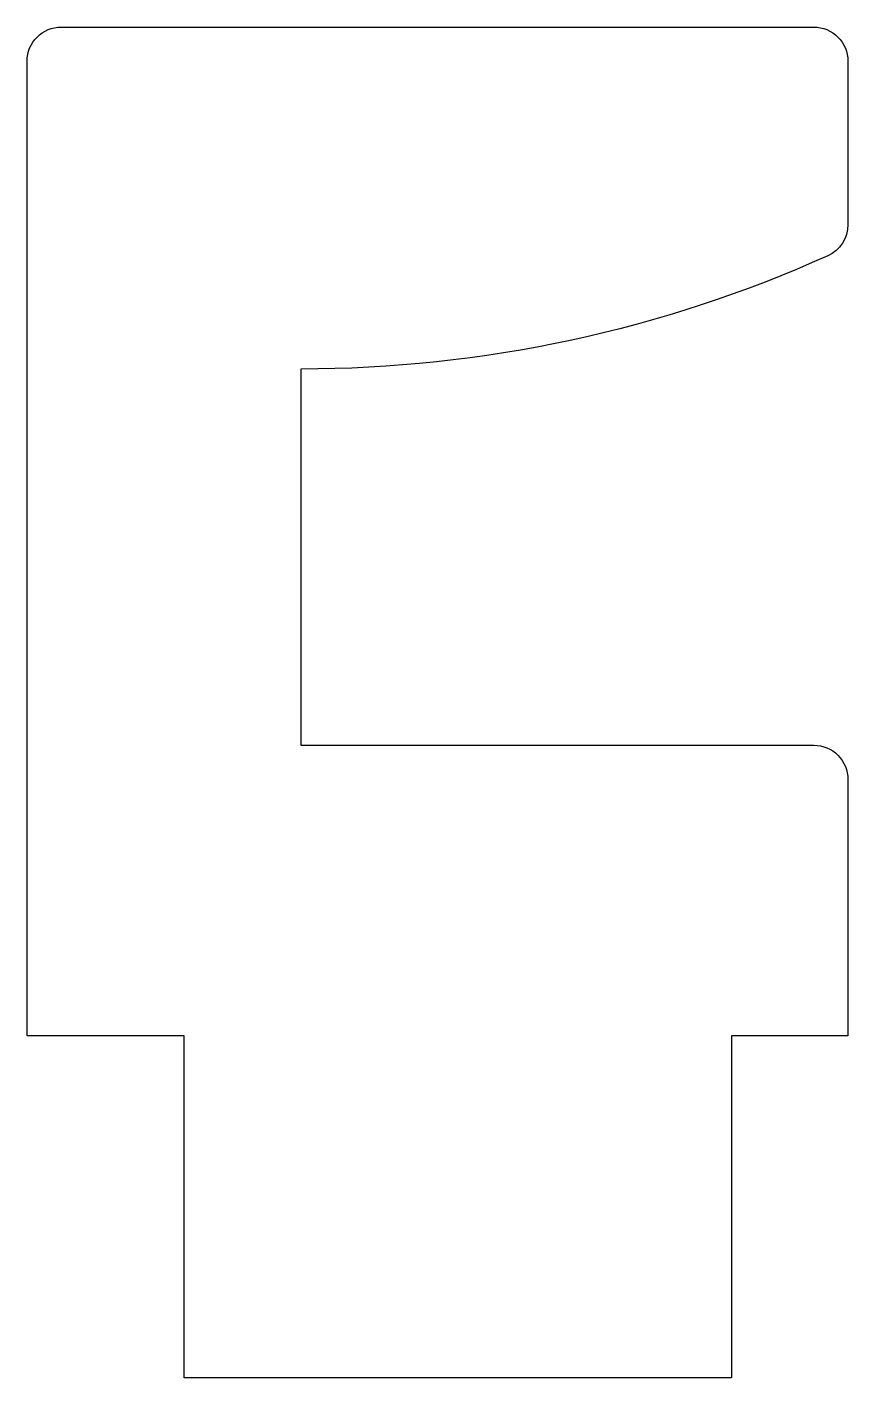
# Model space of a CAD drawing. Header units: millimetres. Extents: x 33 to 45, y -3 to 16.8.
import ezdxf

# ---------------------------------------------------------------- set-up
doc = ezdxf.new("R2010")
doc.units = ezdxf.units.MM
doc.layers.get('0').update_dxf_attribs({"linetype": 'CONTINUOUS'})

msp = doc.modelspace()

# ---------------------------------------------------------------- linework, layer by layer
msp.add_lwpolyline([(43.298, -3), (35.298, -3), (35.298, 2), (33, 2), (33, 16.25, -0.414214), (33.5, 16.75), (44.5, 16.75, -0.414214), (45, 16.25), (45, 13.862, -0.294956), (44.705, 13.406, -0.106274), (37, 11.75), (37, 6.25), (44.5, 6.25, -0.414214), (45, 5.75), (45, 2), (43.298, 2)], format="xyb", close=True)

doc.saveas('drawing.dxf')
